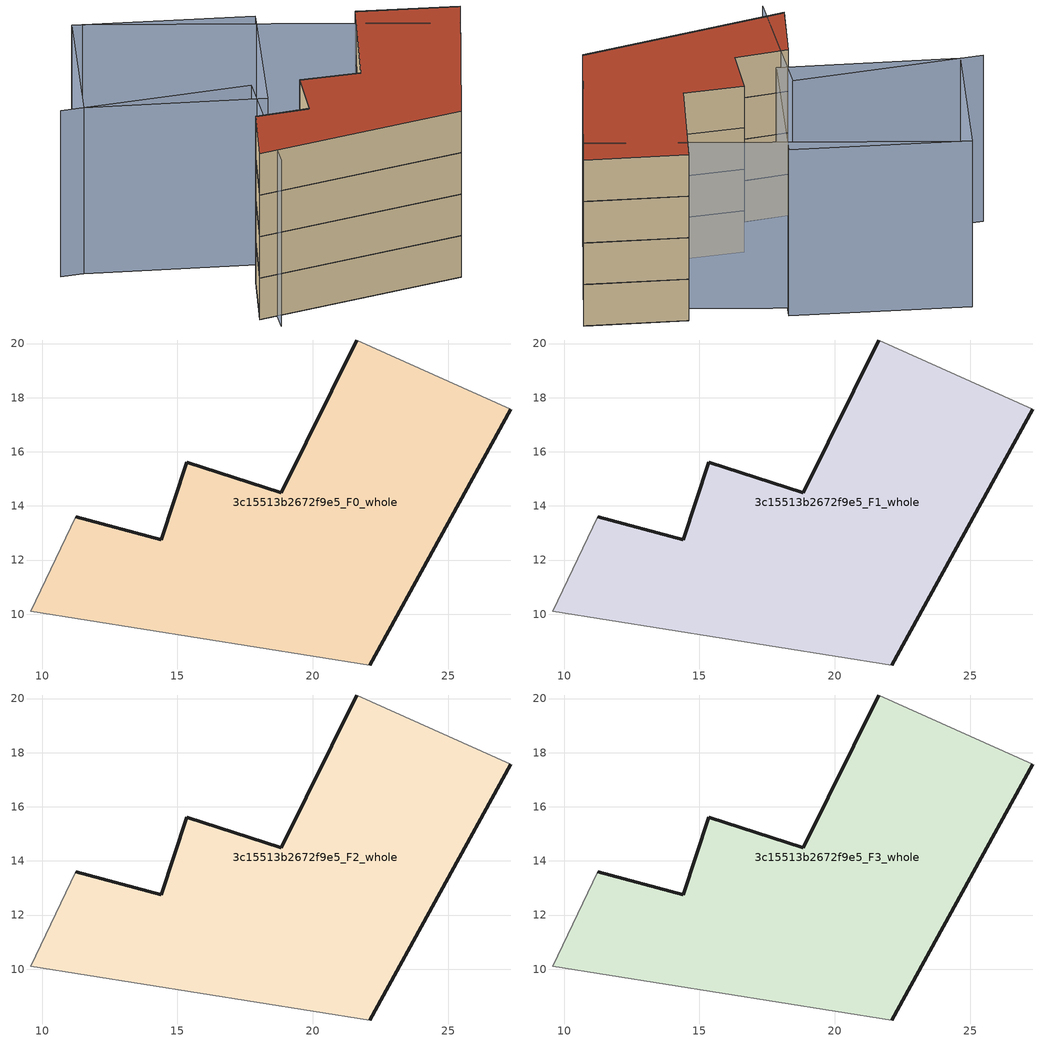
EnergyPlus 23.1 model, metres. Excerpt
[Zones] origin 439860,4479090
3c15513b2672f9e5_F0_whole
 floor ground (EU_floor_Construction): 22.11,8.12 27.3,17.58 21.63,20.13 18.84,14.48 15.34,15.61 14.4,12.75 11.24,13.61 9.59,10.12 z0
 wall outside (EU_wall_Construction): 27.3,17.58 22.11,8.12 / 11.24,13.61 14.4,12.75 15.34,15.61 18.84,14.48 21.63,20.13 z0:3
 wall adiabatic (EU_wall_Construction): 21.63,20.13 27.3,17.58 / 22.11,8.12 9.59,10.12 11.24,13.61 z0:3
3c15513b2672f9e5_F1_whole
 floor to 3c15513b2672f9e5_F0_whole (EU_floor_Construction): 22.11,8.12 27.3,17.58 21.63,20.13 18.83,14.48 15.33,15.61 14.4,12.75 11.24,13.61 9.58,10.12 z3
 wall outside (EU_wall_Construction): 27.3,17.58 22.11,8.12 / 11.24,13.61 14.4,12.75 15.34,15.61 18.84,14.48 21.63,20.13 z3:6
 wall adiabatic (EU_wall_Construction): 21.63,20.13 27.3,17.58 / 22.11,8.12 9.59,10.12 11.24,13.61 z3:6
3c15513b2672f9e5_F2_whole
 floor to 3c15513b2672f9e5_F1_whole (EU_floor_Construction): 22.11,8.12 27.3,17.58 21.63,20.13 18.83,14.48 15.33,15.61 14.4,12.75 11.24,13.61 9.58,10.12 z6
 wall outside (EU_wall_Construction): 27.3,17.58 22.11,8.12 / 11.24,13.61 14.4,12.75 15.34,15.61 18.84,14.48 21.63,20.13 z6:9
 wall adiabatic (EU_wall_Construction): 21.63,20.13 27.3,17.58 / 22.11,8.12 9.59,10.12 11.24,13.61 z6:9
3c15513b2672f9e5_F3_whole
 floor to 3c15513b2672f9e5_F2_whole (EU_floor_Construction): 22.11,8.12 27.3,17.58 21.63,20.13 18.83,14.48 15.33,15.61 14.4,12.75 11.24,13.61 9.58,10.12 z9
 wall outside (EU_wall_Construction): 27.3,17.58 22.11,8.12 / 11.24,13.61 14.4,12.75 15.34,15.61 18.84,14.48 21.63,20.13 z9:12
 wall adiabatic (EU_wall_Construction): 21.63,20.13 27.3,17.58 / 22.11,8.12 9.59,10.12 11.24,13.61 z9:12
 roof outside (EU_roof_Construction): 27.3,17.58 22.11,8.12 9.59,10.12 11.24,13.61 14.4,12.75 15.34,15.61 18.84,14.48 21.63,20.13 z12
shading: 1.45,19.71 12.57,16.48 / 12.57,16.48 10.38,8.93 / 26.48,16.06 6.85,26.77 / 6.28,27.02 16.21,22.55 / 16.21,22.55 12.74,14.84 / 12.74,14.84 2.81,19.32 / 2.81,19.32 6.28,27.02 z0:12
[Building]
EU S2 Campaign: North Axis=0; Terrain=City; Solar Distribution=FullExterior
[Site:Location]
Madrid: Latitude=40.5; Longitude=-3.5; Time Zone=1; Elevation=609
[SizingPeriod:WeatherFileDays]
AnnualSizingPeriod: Begin Month=1; Begin Day of Month=1; End Month=12; End Day of Month=31; Day of Week for Start Day=Monday; Use Weather File Daylight Saving Period=No; Use Weather File Rain and Snow Indicators=No
[MATERIAL]
EU_InternalMass_Material: Roughness=MediumRough; Thickness=0.1; Conductivity=1; Density=1800; Specific Heat=900; Thermal Absorptance=0.9; Solar Absorptance=0.7; Visible Absorptance=0.7
[MATERIAL:NOMASS] Roughness=MediumRough; Thermal Absorptance=0.9; Solar Absorptance=0.7; Visible Absorptance=0.7
Name | Thermal Resistance
EU_wall_NoMass; EU_roof_NoMass | 2.16768
EU_floor_NoMass | 1.14339
[CONSTRUCTION]
EU_wall_Construction: EU_wall_NoMass
EU_roof_Construction: EU_roof_NoMass
EU_floor_Construction: EU_floor_NoMass
EU_InternalMass_Construction: EU_InternalMass_Material
[ZONE] Type=1; Multiplier=1; Ceiling Height=autocalculate; Floor Area=autocalculate; Part of Total Floor Area=Yes
Name | Volume
3c15513b2672f9e5_F0_whole | 304.722
3c15513b2672f9e5_F1_whole; 3c15513b2672f9e5_F2_whole; 3c15513b2672f9e5_F3_whole | 304.721
[INTERNALMASS] Construction=EU_InternalMass_Construction; Surface Area=101.574
Name | Zone or ZoneList
3c15513b2672f9e5_F0_whole_EU_InternalMass | 3c15513b2672f9e5_F0_whole
3c15513b2672f9e5_F1_whole_EU_InternalMass | 3c15513b2672f9e5_F1_whole
3c15513b2672f9e5_F2_whole_EU_InternalMass | 3c15513b2672f9e5_F2_whole
3c15513b2672f9e5_F3_whole_EU_InternalMass | 3c15513b2672f9e5_F3_whole
[OTHEREQUIPMENT] Fuel Type=Electricity; Design Level Calculation Method=Watts/Area; Power per Zone Floor Area=1; Fraction Latent=0; Fraction Radiant=0; Fraction Lost=0; Carbon Dioxide Generation Rate=0; EndUse Subcategory=EU_Step8_InternalGains
Name | Zone or ZoneList or Space or SpaceList | Schedule
EU_Step8_InternalGain_3c15513b2672f9e5_F0_whole_f000 | 3c15513b2672f9e5_F0_whole | EU_Step8_GainSchedule_3c15513b2672f9e5_F0_whole_f000
EU_Step8_InternalGain_3c15513b2672f9e5_F1_whole_f000 | 3c15513b2672f9e5_F1_whole | EU_Step8_GainSchedule_3c15513b2672f9e5_F1_whole_f000
EU_Step8_InternalGain_3c15513b2672f9e5_F2_whole_f000 | 3c15513b2672f9e5_F2_whole | EU_Step8_GainSchedule_3c15513b2672f9e5_F2_whole_f000
EU_Step8_InternalGain_3c15513b2672f9e5_F3_whole_f000 | 3c15513b2672f9e5_F3_whole | EU_Step8_GainSchedule_3c15513b2672f9e5_F3_whole_f000
[ZONEVENTILATION:DESIGNFLOWRATE] Schedule=EU_AlwaysOn; Design Flow Rate Calculation Method=AirChanges/Hour; Air Changes per Hour=0.480546; Ventilation Type=Natural; Fan Pressure Rise=0; Fan Total Efficiency=1; Constant Term Coefficient=1; Temperature Term Coefficient=0; Velocity Term Coefficient=0; Velocity Squared Term Coefficient=0; Minimum Indoor Temperature=-100; Maximum Indoor Temperature=100; Delta Temperature=-100; Minimum Outdoor Temperature=-100; Maximum Outdoor Temperature=100; Maximum Wind Speed=40
Name | Zone or ZoneList or Space or SpaceList
EU_ConstantAir_3c15513b2672f9e5_F0_whole | 3c15513b2672f9e5_F0_whole
EU_ConstantAir_3c15513b2672f9e5_F1_whole | 3c15513b2672f9e5_F1_whole
EU_ConstantAir_3c15513b2672f9e5_F2_whole | 3c15513b2672f9e5_F2_whole
EU_ConstantAir_3c15513b2672f9e5_F3_whole | 3c15513b2672f9e5_F3_whole
[HVACTEMPLATE:THERMOSTAT] Constant Heating Setpoint=20; Constant Cooling Setpoint=50
EU_HeatOnly_3c15513b2672f9e5_F0_whole; EU_HeatOnly_3c15513b2672f9e5_F1_whole; EU_HeatOnly_3c15513b2672f9e5_F2_whole; EU_HeatOnly_3c15513b2672f9e5_F3_whole
[HVACTEMPLATE:ZONE:IDEALLOADSAIRSYSTEM] System Availability Schedule=EU_AlwaysOn; Maximum Heating Supply Air Temperature=50; Minimum Cooling Supply Air Temperature=13; Maximum Heating Supply Air Humidity Ratio=0.0156; Minimum Cooling Supply Air Humidity Ratio=0.0077; Heating Limit=NoLimit; Cooling Limit=NoLimit; Heating Availability Schedule=EU_AlwaysOn; Cooling Availability Schedule=EU_CoolingOff; Dehumidification Control Type=ConstantSensibleHeatRatio; Cooling Sensible Heat Ratio=0.7; Dehumidification Setpoint=60; Humidification Control Type=None; Humidification Setpoint=30; Outdoor Air Method=None; Outdoor Air Flow Rate per Person=0.00944; Outdoor Air Flow Rate per Zone Floor Area=0; Outdoor Air Flow Rate per Zone=0; Demand Controlled Ventilation Type=None; Outdoor Air Economizer Type=NoEconomizer; Heat Recovery Type=None; Sensible Heat Recovery Effectiveness=0.7; Latent Heat Recovery Effectiveness=0.65
Name | Template Thermostat
3c15513b2672f9e5_F0_whole | EU_HeatOnly_3c15513b2672f9e5_F0_whole
3c15513b2672f9e5_F1_whole | EU_HeatOnly_3c15513b2672f9e5_F1_whole
3c15513b2672f9e5_F2_whole | EU_HeatOnly_3c15513b2672f9e5_F2_whole
3c15513b2672f9e5_F3_whole | EU_HeatOnly_3c15513b2672f9e5_F3_whole
[SIZING:ZONE] Zone Cooling Design Supply Air Temperature Input Method=SupplyAirTemperature; Zone Cooling Design Supply Air Temperature=13; Zone Heating Design Supply Air Temperature Input Method=SupplyAirTemperature; Zone Heating Design Supply Air Temperature=50; Zone Cooling Design Supply Air Humidity Ratio=0.008; Zone Heating Design Supply Air Humidity Ratio=0.008; Cooling Design Air Flow Method=DesignDay; Cooling Design Air Flow Rate=0; Cooling Minimum Air Flow per Zone Floor Area=0.000762; Cooling Minimum Air Flow=0; Cooling Minimum Air Flow Fraction=0.2; Heating Design Air Flow Method=DesignDay; Heating Design Air Flow Rate=0; Heating Maximum Air Flow per Zone Floor Area=0.002032; Heating Maximum Air Flow=0.141576; Heating Maximum Air Flow Fraction=0.3; Account for Dedicated Outdoor Air System=No; Dedicated Outdoor Air System Control Strategy=NeutralSupplyAir; Dedicated Outdoor Air Low Setpoint Temperature for Design=autosize; Dedicated Outdoor Air High Setpoint Temperature for Design=autosize; Zone Load Sizing Method=Sensible Load Only No Latent Load; Zone Latent Cooling Design Supply Air Humidity Ratio Input Method=HumidityRatioDifference; Zone Cooling Design Supply Air Humidity Ratio Difference=0.005; Zone Latent Heating Design Supply Air Humidity Ratio Input Method=HumidityRatioDifference; Zone Humidification Design Supply Air Humidity Ratio Difference=0.005
3c15513b2672f9e5_F0_whole; 3c15513b2672f9e5_F1_whole; 3c15513b2672f9e5_F2_whole; 3c15513b2672f9e5_F3_whole
[SCHEDULE:CONSTANT]
Name | Hourly Value
EU_AlwaysOn | 1
EU_CoolingOff | 0
[SCHEDULE:FILE] Column Number=1; Rows to Skip at Top=0; Number of Hours of Data=8760; Column Separator=Comma; Interpolate to Timestep=No; Minutes per Item=60; Adjust Schedule for Daylight Savings=Yes
Name | File
EU_Step8_GainSchedule_3c15513b2672f9e5_F0_whole_f000 | ../../schedules/3c15513b2672f9e5/3c15513b2672f9e5_F0_whole_f000_gain.csv
EU_Step8_GainSchedule_3c15513b2672f9e5_F1_whole_f000 | ../../schedules/3c15513b2672f9e5/3c15513b2672f9e5_F1_whole_f000_gain.csv
EU_Step8_GainSchedule_3c15513b2672f9e5_F2_whole_f000 | ../../schedules/3c15513b2672f9e5/3c15513b2672f9e5_F2_whole_f000_gain.csv
EU_Step8_GainSchedule_3c15513b2672f9e5_F3_whole_f000 | ../../schedules/3c15513b2672f9e5/3c15513b2672f9e5_F3_whole_f000_gain.csv
